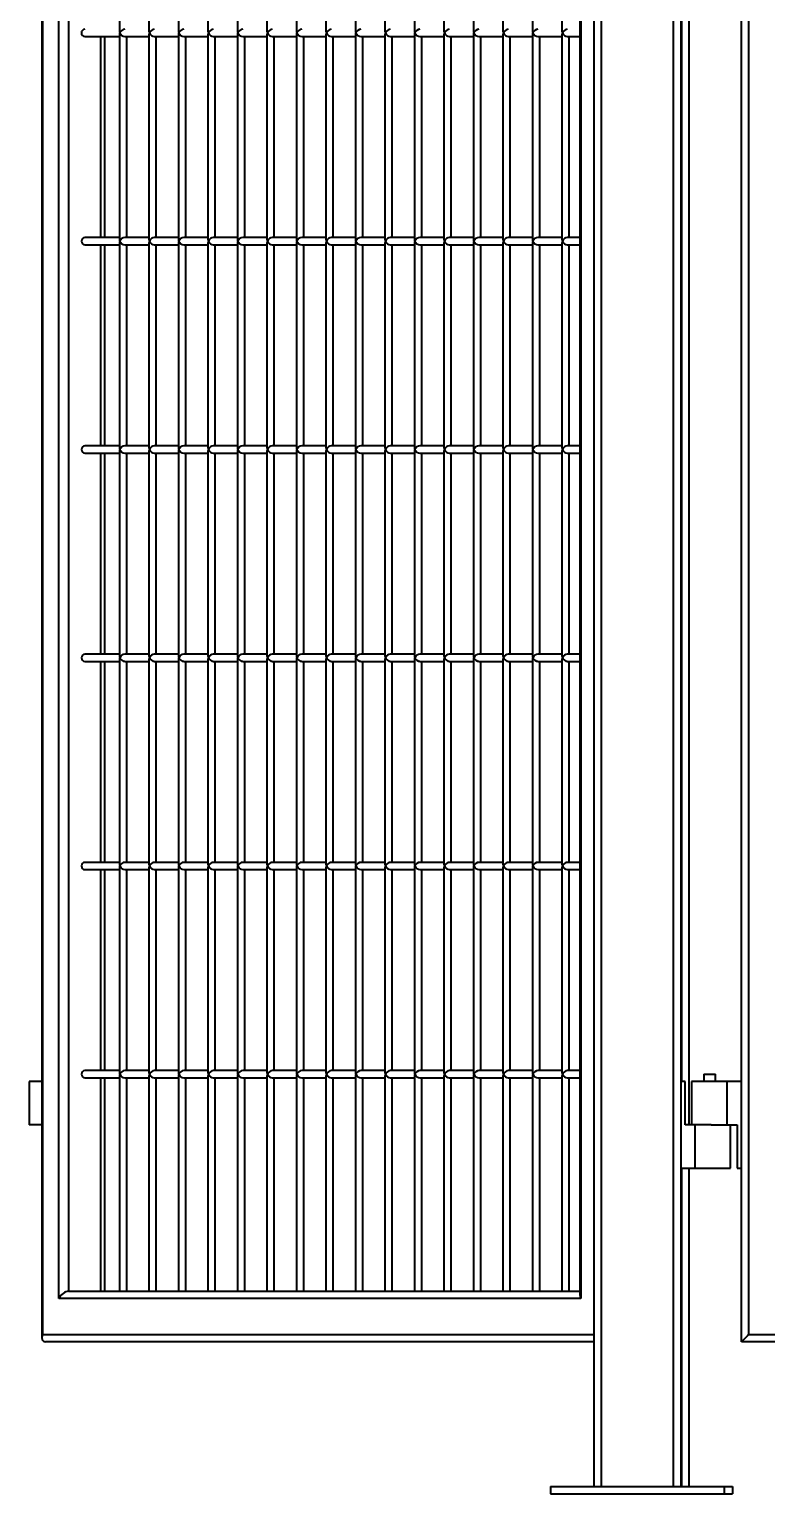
# Model space of a CAD drawing. Header units: millimetres. Extents: x 0 to 297, y 0 to 210.
# Drawn here: x 192.8 to 197.9, y 155.71 to 165.84 of the extents above; entities that cross this region are included whole.
import ezdxf

# ---------------------------------------------------------------- set-up
doc = ezdxf.new("R2010")
doc.units = ezdxf.units.MM
doc.layers.add('轮廓实线层', color=7, linetype='Continuous', lineweight=40)

msp = doc.modelspace()

# ---------------------------------------------------------------- linework, layer by layer
at = {"layer": '轮廓实线层', "color": 7, "linetype": 'Continuous', "lineweight": 40}
for p, q in [((196.7048, 155.7603), (196.7048, 175.7603)), ((196.7548, 175.7603), (196.7548, 155.7603)), ((197.2548, 155.7603), (197.2548, 175.7603)), ((197.3048, 175.7603), (197.3048, 155.7603)), ((197.7248, 156.7603), (197.7248, 174.7603)), ((192.8836, 174.7329), (192.8836, 156.7876)), ((192.8891, 174.7103), (192.8891, 156.8103)), ((197.7748, 174.7103), (197.7748, 156.8103)), ((193.0025, 157.0603), (193.0025, 174.4603)), ((196.613, 174.4603), (196.613, 157.0603)), ((193.0697, 174.4103), (193.0697, 157.1103)), ((196.6076, 174.4376), (196.6076, 157.0829)), ((197.3613, 172.9603), (197.3613, 158.2603)), ((193.4215, 167.2389), (193.4215, 165.8216)), ((193.6256, 167.2389), (193.6256, 165.8216)), ((193.8297, 167.2389), (193.8297, 165.8216)), ((194.0338, 167.2389), (194.0338, 165.8216)), ((194.2379, 167.2389), (194.2379, 165.8216)), ((194.442, 167.2389), (194.442, 165.8216)), ((194.6461, 167.2389), (194.6461, 165.8216)), ((194.8502, 167.2389), (194.8502, 165.8216)), ((195.0544, 167.2389), (195.0544, 165.8216)), ((195.2585, 167.2389), (195.2585, 165.8216)), ((195.4626, 167.2389), (195.4626, 165.8216)), ((195.6667, 167.2389), (195.6667, 165.8216)), ((195.8708, 167.2389), (195.8708, 165.8216)), ((196.0749, 167.2389), (196.0749, 165.8216)), ((196.279, 167.2389), (196.279, 165.8216)), ((196.4831, 167.2389), (196.4831, 165.8216)), ((193.1811, 165.7853), (193.4215, 165.7853)), ((193.3198, 164.3953), (193.3198, 165.7853)), ((193.4215, 165.7989), (193.4215, 164.3816)), ((193.4578, 165.7853), (193.6256, 165.7853)), ((193.4715, 164.3953), (193.4715, 165.7853)), ((193.6256, 165.7989), (193.6256, 164.3816)), ((193.6619, 165.7853), (193.8297, 165.7853)), ((193.6756, 164.3953), (193.6756, 165.7853)), ((193.8297, 165.7989), (193.8297, 164.3816)), ((193.866, 165.7853), (194.0338, 165.7853)), ((193.8797, 164.3953), (193.8797, 165.7853)), ((194.0338, 165.7989), (194.0338, 164.3816)), ((194.0701, 165.7853), (194.2379, 165.7853)), ((194.0838, 164.3953), (194.0838, 165.7853)), ((194.2379, 165.7989), (194.2379, 164.3816)), ((194.2742, 165.7853), (194.442, 165.7853)), ((194.2879, 164.3953), (194.2879, 165.7853)), ((194.442, 165.7989), (194.442, 164.3816)), ((194.4784, 165.7853), (194.6461, 165.7853)), ((194.492, 164.3953), (194.492, 165.7853)), ((194.6461, 165.7989), (194.6461, 164.3816)), ((194.6825, 165.7853), (194.8502, 165.7853)), ((194.6961, 164.3953), (194.6961, 165.7853)), ((194.8502, 165.7989), (194.8502, 164.3816)), ((194.8866, 165.7853), (195.0544, 165.7853)), ((194.9002, 164.3953), (194.9002, 165.7853)), ((195.0544, 165.7989), (195.0544, 164.3816)), ((195.0907, 165.7853), (195.2585, 165.7853)), ((195.1044, 164.3953), (195.1044, 165.7853)), ((195.2585, 165.7989), (195.2585, 164.3816)), ((195.2948, 165.7853), (195.4626, 165.7853)), ((195.3085, 164.3953), (195.3085, 165.7853)), ((195.4626, 165.7989), (195.4626, 164.3816)), ((195.4989, 165.7853), (195.6667, 165.7853)), ((195.5126, 164.3953), (195.5126, 165.7853)), ((195.6667, 165.7989), (195.6667, 164.3816)), ((195.703, 165.7853), (195.8708, 165.7853)), ((195.7167, 164.3953), (195.7167, 165.7853)), ((195.8708, 165.7989), (195.8708, 164.3816)), ((195.9071, 165.7853), (196.0749, 165.7853)), ((195.9208, 164.3953), (195.9208, 165.7853)), ((196.0749, 165.7989), (196.0749, 164.3816)), ((196.1113, 165.7853), (196.279, 165.7853)), ((196.1249, 164.3953), (196.1249, 165.7853)), ((196.279, 165.7989), (196.279, 164.3816)), ((196.3154, 165.7853), (196.4831, 165.7853)), ((196.329, 164.3953), (196.329, 165.7853)), ((196.4831, 165.7989), (196.4831, 164.3816)), ((196.5195, 165.7853), (196.6076, 165.7853)), ((196.5331, 164.3953), (196.5331, 165.7853)), ((193.4215, 164.3953), (193.1811, 164.3953)), ((193.1811, 164.3453), (193.4215, 164.3453)), ((193.3198, 162.9553), (193.3198, 164.3453)), ((193.4215, 164.3589), (193.4215, 162.9416)), ((193.6256, 164.3953), (193.4578, 164.3953)), ((193.4578, 164.3453), (193.6256, 164.3453)), ((193.4715, 162.9553), (193.4715, 164.3453)), ((193.6256, 164.3589), (193.6256, 162.9416)), ((193.8297, 164.3953), (193.6619, 164.3953)), ((193.6619, 164.3453), (193.8297, 164.3453)), ((193.6756, 162.9553), (193.6756, 164.3453)), ((193.8297, 164.3589), (193.8297, 162.9416)), ((194.0338, 164.3953), (193.866, 164.3953)), ((193.866, 164.3453), (194.0338, 164.3453)), ((193.8797, 162.9553), (193.8797, 164.3453)), ((194.0338, 164.3589), (194.0338, 162.9416)), ((194.2379, 164.3953), (194.0701, 164.3953)), ((194.0701, 164.3453), (194.2379, 164.3453)), ((194.0838, 162.9553), (194.0838, 164.3453)), ((194.2379, 164.3589), (194.2379, 162.9416)), ((194.442, 164.3953), (194.2742, 164.3953)), ((194.2742, 164.3453), (194.442, 164.3453)), ((194.2879, 162.9553), (194.2879, 164.3453)), ((194.442, 164.3589), (194.442, 162.9416)), ((194.6461, 164.3953), (194.4784, 164.3953)), ((194.4784, 164.3453), (194.6461, 164.3453)), ((194.492, 162.9553), (194.492, 164.3453)), ((194.6461, 164.3589), (194.6461, 162.9416)), ((194.8502, 164.3953), (194.6825, 164.3953)), ((194.6825, 164.3453), (194.8502, 164.3453)), ((194.6961, 162.9553), (194.6961, 164.3453)), ((194.8502, 164.3589), (194.8502, 162.9416)), ((195.0544, 164.3953), (194.8866, 164.3953)), ((194.8866, 164.3453), (195.0544, 164.3453)), ((194.9002, 162.9553), (194.9002, 164.3453)), ((195.0544, 164.3589), (195.0544, 162.9416)), ((195.2585, 164.3953), (195.0907, 164.3953)), ((195.0907, 164.3453), (195.2585, 164.3453)), ((195.1044, 162.9553), (195.1044, 164.3453)), ((195.2585, 164.3589), (195.2585, 162.9416)), ((195.4626, 164.3953), (195.2948, 164.3953)), ((195.2948, 164.3453), (195.4626, 164.3453)), ((195.3085, 162.9553), (195.3085, 164.3453)), ((195.4626, 164.3589), (195.4626, 162.9416)), ((195.6667, 164.3953), (195.4989, 164.3953)), ((195.4989, 164.3453), (195.6667, 164.3453)), ((195.5126, 162.9553), (195.5126, 164.3453)), ((195.6667, 164.3589), (195.6667, 162.9416)), ((195.8708, 164.3953), (195.703, 164.3953)), ((195.703, 164.3453), (195.8708, 164.3453)), ((195.7167, 162.9553), (195.7167, 164.3453)), ((195.8708, 164.3589), (195.8708, 162.9416)), ((196.0749, 164.3953), (195.9071, 164.3953)), ((195.9071, 164.3453), (196.0749, 164.3453)), ((195.9208, 162.9553), (195.9208, 164.3453)), ((196.0749, 164.3589), (196.0749, 162.9416)), ((196.279, 164.3953), (196.1113, 164.3953)), ((196.1113, 164.3453), (196.279, 164.3453)), ((196.1249, 162.9553), (196.1249, 164.3453)), ((196.279, 164.3589), (196.279, 162.9416)), ((196.4831, 164.3953), (196.3154, 164.3953)), ((196.3154, 164.3453), (196.4831, 164.3453)), ((196.329, 162.9553), (196.329, 164.3453)), ((196.4831, 164.3589), (196.4831, 162.9416)), ((196.6076, 164.3953), (196.5195, 164.3953)), ((196.5195, 164.3453), (196.6076, 164.3453)), ((196.5331, 162.9553), (196.5331, 164.3453)), ((193.4215, 162.9553), (193.1811, 162.9553)), ((193.4215, 162.9189), (193.4215, 161.5016)), ((193.6256, 162.9553), (193.4578, 162.9553)), ((193.6256, 162.9189), (193.6256, 161.5016)), ((193.8297, 162.9553), (193.6619, 162.9553)), ((193.8297, 162.9189), (193.8297, 161.5016)), ((194.0338, 162.9553), (193.866, 162.9553)), ((194.0338, 162.9189), (194.0338, 161.5016)), ((194.2379, 162.9553), (194.0701, 162.9553)), ((194.2379, 162.9189), (194.2379, 161.5016)), ((194.442, 162.9553), (194.2742, 162.9553)), ((194.442, 162.9189), (194.442, 161.5016)), ((194.6461, 162.9553), (194.4784, 162.9553)), ((194.6461, 162.9189), (194.6461, 161.5016)), ((194.8502, 162.9553), (194.6825, 162.9553)), ((194.8502, 162.9189), (194.8502, 161.5016)), ((195.0544, 162.9553), (194.8866, 162.9553)), ((195.0544, 162.9189), (195.0544, 161.5016)), ((195.2585, 162.9553), (195.0907, 162.9553)), ((195.2585, 162.9189), (195.2585, 161.5016)), ((195.4626, 162.9553), (195.2948, 162.9553)), ((195.4626, 162.9189), (195.4626, 161.5016)), ((195.6667, 162.9553), (195.4989, 162.9553)), ((195.6667, 162.9189), (195.6667, 161.5016)), ((195.8708, 162.9553), (195.703, 162.9553)), ((195.8708, 162.9189), (195.8708, 161.5016)), ((196.0749, 162.9553), (195.9071, 162.9553)), ((196.0749, 162.9189), (196.0749, 161.5016)), ((196.279, 162.9553), (196.1113, 162.9553)), ((196.279, 162.9189), (196.279, 161.5016)), ((196.4831, 162.9553), (196.3154, 162.9553)), ((196.4831, 162.9189), (196.4831, 161.5016)), ((196.6076, 162.9553), (196.5195, 162.9553)), ((193.1811, 162.9053), (193.4215, 162.9053)), ((193.3198, 161.5153), (193.3198, 162.9053)), ((193.4578, 162.9053), (193.6256, 162.9053)), ((193.4715, 161.5153), (193.4715, 162.9053)), ((193.6619, 162.9053), (193.8297, 162.9053)), ((193.6756, 161.5153), (193.6756, 162.9053)), ((193.866, 162.9053), (194.0338, 162.9053)), ((193.8797, 161.5153), (193.8797, 162.9053)), ((194.0701, 162.9053), (194.2379, 162.9053)), ((194.0838, 161.5153), (194.0838, 162.9053)), ((194.2742, 162.9053), (194.442, 162.9053)), ((194.2879, 161.5153), (194.2879, 162.9053)), ((194.4784, 162.9053), (194.6461, 162.9053)), ((194.492, 161.5153), (194.492, 162.9053)), ((194.6825, 162.9053), (194.8502, 162.9053)), ((194.6961, 161.5153), (194.6961, 162.9053)), ((194.8866, 162.9053), (195.0544, 162.9053)), ((194.9002, 161.5153), (194.9002, 162.9053)), ((195.0907, 162.9053), (195.2585, 162.9053)), ((195.1044, 161.5153), (195.1044, 162.9053)), ((195.2948, 162.9053), (195.4626, 162.9053)), ((195.3085, 161.5153), (195.3085, 162.9053)), ((195.4989, 162.9053), (195.6667, 162.9053)), ((195.5126, 161.5153), (195.5126, 162.9053)), ((195.703, 162.9053), (195.8708, 162.9053)), ((195.7167, 161.5153), (195.7167, 162.9053)), ((195.9071, 162.9053), (196.0749, 162.9053)), ((195.9208, 161.5153), (195.9208, 162.9053)), ((196.1113, 162.9053), (196.279, 162.9053)), ((196.1249, 161.5153), (196.1249, 162.9053)), ((196.3154, 162.9053), (196.4831, 162.9053)), ((196.329, 161.5153), (196.329, 162.9053)), ((196.5195, 162.9053), (196.6076, 162.9053)), ((196.5331, 161.5153), (196.5331, 162.9053)), ((193.4215, 161.5153), (193.1811, 161.5153)), ((193.6256, 161.5153), (193.4578, 161.5153)), ((193.8297, 161.5153), (193.6619, 161.5153)), ((194.0338, 161.5153), (193.866, 161.5153)), ((194.2379, 161.5153), (194.0701, 161.5153)), ((194.442, 161.5153), (194.2742, 161.5153)), ((194.6461, 161.5153), (194.4784, 161.5153)), ((194.8502, 161.5153), (194.6825, 161.5153)), ((195.0544, 161.5153), (194.8866, 161.5153)), ((195.2585, 161.5153), (195.0907, 161.5153)), ((195.4626, 161.5153), (195.2948, 161.5153)), ((195.6667, 161.5153), (195.4989, 161.5153)), ((195.8708, 161.5153), (195.703, 161.5153)), ((196.0749, 161.5153), (195.9071, 161.5153)), ((196.279, 161.5153), (196.1113, 161.5153)), ((196.4831, 161.5153), (196.3154, 161.5153)), ((196.6076, 161.5153), (196.5195, 161.5153)), ((193.1811, 161.4653), (193.4215, 161.4653)), ((193.3198, 160.0753), (193.3198, 161.4653)), ((193.4215, 161.4789), (193.4215, 160.0616)), ((193.4578, 161.4653), (193.6256, 161.4653)), ((193.4715, 160.0753), (193.4715, 161.4653)), ((193.6256, 161.4789), (193.6256, 160.0616)), ((193.6619, 161.4653), (193.8297, 161.4653)), ((193.6756, 160.0753), (193.6756, 161.4653)), ((193.8297, 161.4789), (193.8297, 160.0616)), ((193.866, 161.4653), (194.0338, 161.4653)), ((193.8797, 160.0753), (193.8797, 161.4653)), ((194.0338, 161.4789), (194.0338, 160.0616)), ((194.0701, 161.4653), (194.2379, 161.4653)), ((194.0838, 160.0753), (194.0838, 161.4653)), ((194.2379, 161.4789), (194.2379, 160.0616)), ((194.2742, 161.4653), (194.442, 161.4653)), ((194.2879, 160.0753), (194.2879, 161.4653)), ((194.442, 161.4789), (194.442, 160.0616)), ((194.4784, 161.4653), (194.6461, 161.4653)), ((194.492, 160.0753), (194.492, 161.4653)), ((194.6461, 161.4789), (194.6461, 160.0616)), ((194.6825, 161.4653), (194.8502, 161.4653)), ((194.6961, 160.0753), (194.6961, 161.4653)), ((194.8502, 161.4789), (194.8502, 160.0616)), ((194.8866, 161.4653), (195.0544, 161.4653)), ((194.9002, 160.0753), (194.9002, 161.4653)), ((195.0544, 161.4789), (195.0544, 160.0616)), ((195.0907, 161.4653), (195.2585, 161.4653)), ((195.1044, 160.0753), (195.1044, 161.4653)), ((195.2585, 161.4789), (195.2585, 160.0616)), ((195.2948, 161.4653), (195.4626, 161.4653)), ((195.3085, 160.0753), (195.3085, 161.4653)), ((195.4626, 161.4789), (195.4626, 160.0616)), ((195.4989, 161.4653), (195.6667, 161.4653)), ((195.5126, 160.0753), (195.5126, 161.4653)), ((195.6667, 161.4789), (195.6667, 160.0616)), ((195.703, 161.4653), (195.8708, 161.4653)), ((195.7167, 160.0753), (195.7167, 161.4653)), ((195.8708, 161.4789), (195.8708, 160.0616)), ((195.9071, 161.4653), (196.0749, 161.4653)), ((195.9208, 160.0753), (195.9208, 161.4653)), ((196.0749, 161.4789), (196.0749, 160.0616)), ((196.1113, 161.4653), (196.279, 161.4653)), ((196.1249, 160.0753), (196.1249, 161.4653)), ((196.279, 161.4789), (196.279, 160.0616)), ((196.3154, 161.4653), (196.4831, 161.4653)), ((196.329, 160.0753), (196.329, 161.4653)), ((196.4831, 161.4789), (196.4831, 160.0616)), ((196.5195, 161.4653), (196.6076, 161.4653)), ((196.5331, 160.0753), (196.5331, 161.4653)), ((193.4215, 160.0753), (193.1811, 160.0753)), ((193.1811, 160.0253), (193.4215, 160.0253)), ((193.3198, 158.6353), (193.3198, 160.0253)), ((193.4215, 160.0389), (193.4215, 158.6216)), ((193.6256, 160.0753), (193.4578, 160.0753)), ((193.4578, 160.0253), (193.6256, 160.0253)), ((193.4715, 158.6353), (193.4715, 160.0253)), ((193.6256, 160.0389), (193.6256, 158.6216)), ((193.8297, 160.0753), (193.6619, 160.0753)), ((193.6619, 160.0253), (193.8297, 160.0253)), ((193.6756, 158.6353), (193.6756, 160.0253)), ((193.8297, 160.0389), (193.8297, 158.6216)), ((194.0338, 160.0753), (193.866, 160.0753)), ((193.866, 160.0253), (194.0338, 160.0253)), ((193.8797, 158.6353), (193.8797, 160.0253)), ((194.0338, 160.0389), (194.0338, 158.6216)), ((194.2379, 160.0753), (194.0701, 160.0753)), ((194.0701, 160.0253), (194.2379, 160.0253)), ((194.0838, 158.6353), (194.0838, 160.0253)), ((194.2379, 160.0389), (194.2379, 158.6216)), ((194.442, 160.0753), (194.2742, 160.0753)), ((194.2742, 160.0253), (194.442, 160.0253)), ((194.2879, 158.6353), (194.2879, 160.0253)), ((194.442, 160.0389), (194.442, 158.6216)), ((194.6461, 160.0753), (194.4784, 160.0753)), ((194.4784, 160.0253), (194.6461, 160.0253)), ((194.492, 158.6353), (194.492, 160.0253)), ((194.6461, 160.0389), (194.6461, 158.6216)), ((194.8502, 160.0753), (194.6825, 160.0753)), ((194.6825, 160.0253), (194.8502, 160.0253)), ((194.6961, 158.6353), (194.6961, 160.0253)), ((194.8502, 160.0389), (194.8502, 158.6216)), ((195.0544, 160.0753), (194.8866, 160.0753)), ((194.8866, 160.0253), (195.0544, 160.0253)), ((194.9002, 158.6353), (194.9002, 160.0253)), ((195.0544, 160.0389), (195.0544, 158.6216)), ((195.2585, 160.0753), (195.0907, 160.0753)), ((195.0907, 160.0253), (195.2585, 160.0253)), ((195.1044, 158.6353), (195.1044, 160.0253)), ((195.2585, 160.0389), (195.2585, 158.6216)), ((195.4626, 160.0753), (195.2948, 160.0753)), ((195.2948, 160.0253), (195.4626, 160.0253)), ((195.3085, 158.6353), (195.3085, 160.0253)), ((195.4626, 160.0389), (195.4626, 158.6216)), ((195.6667, 160.0753), (195.4989, 160.0753)), ((195.4989, 160.0253), (195.6667, 160.0253)), ((195.5126, 158.6353), (195.5126, 160.0253)), ((195.6667, 160.0389), (195.6667, 158.6216)), ((195.8708, 160.0753), (195.703, 160.0753)), ((195.703, 160.0253), (195.8708, 160.0253)), ((195.7167, 158.6353), (195.7167, 160.0253)), ((195.8708, 160.0389), (195.8708, 158.6216)), ((196.0749, 160.0753), (195.9071, 160.0753)), ((195.9071, 160.0253), (196.0749, 160.0253)), ((195.9208, 158.6353), (195.9208, 160.0253)), ((196.0749, 160.0389), (196.0749, 158.6216)), ((196.279, 160.0753), (196.1113, 160.0753)), ((196.1113, 160.0253), (196.279, 160.0253)), ((196.1249, 158.6353), (196.1249, 160.0253)), ((196.279, 160.0389), (196.279, 158.6216)), ((196.4831, 160.0753), (196.3154, 160.0753)), ((196.3154, 160.0253), (196.4831, 160.0253)), ((196.329, 158.6353), (196.329, 160.0253)), ((196.4831, 160.0389), (196.4831, 158.6216)), ((196.6076, 160.0753), (196.5195, 160.0753)), ((196.5195, 160.0253), (196.6076, 160.0253)), ((196.5331, 158.6353), (196.5331, 160.0253)), ((192.7976, 158.5603), (192.7976, 158.2603)), ((192.8836, 158.5603), (192.7976, 158.5603)), ((193.4215, 158.6353), (193.1811, 158.6353)), ((193.1811, 158.5853), (193.4215, 158.5853)), ((193.3198, 157.1103), (193.3198, 158.5853)), ((193.4215, 158.5989), (193.4215, 157.1103)), ((193.6256, 158.6353), (193.4578, 158.6353)), ((193.4578, 158.5853), (193.6256, 158.5853)), ((193.4715, 157.1103), (193.4715, 158.5853)), ((193.6256, 158.5989), (193.6256, 157.1103)), ((193.8297, 158.6353), (193.6619, 158.6353)), ((193.6619, 158.5853), (193.8297, 158.5853)), ((193.6756, 157.1103), (193.6756, 158.5853)), ((193.8297, 158.5989), (193.8297, 157.1103)), ((194.0338, 158.6353), (193.866, 158.6353)), ((193.866, 158.5853), (194.0338, 158.5853)), ((193.8797, 157.1103), (193.8797, 158.5853)), ((194.0338, 158.5989), (194.0338, 157.1103)), ((194.2379, 158.6353), (194.0701, 158.6353)), ((194.0701, 158.5853), (194.2379, 158.5853)), ((194.0838, 157.1103), (194.0838, 158.5853)), ((194.2379, 158.5989), (194.2379, 157.1103)), ((194.442, 158.6353), (194.2742, 158.6353)), ((194.2742, 158.5853), (194.442, 158.5853)), ((194.2879, 157.1103), (194.2879, 158.5853)), ((194.442, 158.5989), (194.442, 157.1103)), ((194.6461, 158.6353), (194.4784, 158.6353)), ((194.4784, 158.5853), (194.6461, 158.5853)), ((194.492, 157.1103), (194.492, 158.5853)), ((194.6461, 158.5989), (194.6461, 157.1103)), ((194.8502, 158.6353), (194.6825, 158.6353)), ((194.6825, 158.5853), (194.8502, 158.5853)), ((194.6961, 157.1103), (194.6961, 158.5853)), ((194.8502, 158.5989), (194.8502, 157.1103)), ((195.0544, 158.6353), (194.8866, 158.6353)), ((194.8866, 158.5853), (195.0544, 158.5853)), ((194.9002, 157.1103), (194.9002, 158.5853)), ((195.0544, 158.5989), (195.0544, 157.1103)), ((195.2585, 158.6353), (195.0907, 158.6353)), ((195.0907, 158.5853), (195.2585, 158.5853)), ((195.1044, 157.1103), (195.1044, 158.5853)), ((195.2585, 158.5989), (195.2585, 157.1103)), ((195.4626, 158.6353), (195.2948, 158.6353)), ((195.2948, 158.5853), (195.4626, 158.5853)), ((195.3085, 157.1103), (195.3085, 158.5853)), ((195.4626, 158.5989), (195.4626, 157.1103)), ((195.6667, 158.6353), (195.4989, 158.6353)), ((195.4989, 158.5853), (195.6667, 158.5853)), ((195.5126, 157.1103), (195.5126, 158.5853)), ((195.6667, 158.5989), (195.6667, 157.1103)), ((195.8708, 158.6353), (195.703, 158.6353)), ((195.703, 158.5853), (195.8708, 158.5853)), ((195.7167, 157.1103), (195.7167, 158.5853)), ((195.8708, 158.5989), (195.8708, 157.1103)), ((196.0749, 158.6353), (195.9071, 158.6353)), ((195.9071, 158.5853), (196.0749, 158.5853)), ((195.9208, 157.1103), (195.9208, 158.5853)), ((196.0749, 158.5989), (196.0749, 157.1103)), ((196.279, 158.6353), (196.1113, 158.6353)), ((196.1113, 158.5853), (196.279, 158.5853)), ((196.1249, 157.1103), (196.1249, 158.5853)), ((196.279, 158.5989), (196.279, 157.1103)), ((196.4831, 158.6353), (196.3154, 158.6353)), ((196.3154, 158.5853), (196.4831, 158.5853)), ((196.329, 157.1103), (196.329, 158.5853)), ((196.4831, 158.5989), (196.4831, 157.1103)), ((196.6076, 158.6353), (196.5195, 158.6353)), ((196.5195, 158.5853), (196.6076, 158.5853)), ((196.5331, 157.1103), (196.5331, 158.5853)), ((197.3348, 158.5603), (197.3048, 158.5603)), ((197.3348, 158.2603), (197.3348, 158.5603)), ((197.3798, 158.5603), (197.3798, 158.2603)), ((197.6248, 158.5603), (197.3798, 158.5603)), ((197.4648, 158.6103), (197.4648, 158.5603)), ((197.4648, 158.6103), (197.5448, 158.6103)), ((197.5448, 158.5603), (197.5448, 158.6103)), ((197.6248, 158.5603), (197.6248, 158.2603)), ((197.7248, 158.5603), (197.6248, 158.5603)), ((192.8836, 158.2603), (192.7976, 158.2603)), ((197.4048, 158.2603), (197.3348, 158.2603)), ((197.4048, 157.9603), (197.4048, 158.2603)), ((197.5148, 158.2603), (197.4048, 158.2603)), ((197.5148, 158.2603), (197.6248, 158.2603)), ((197.6248, 158.2603), (197.6948, 158.2603)), ((197.6498, 157.9603), (197.6498, 158.2603)), ((197.6948, 158.2603), (197.6948, 157.9603)), ((197.3048, 157.9603), (197.4048, 157.9603)), ((197.3613, 157.9603), (197.3613, 155.7603)), ((197.4048, 157.9603), (197.6498, 157.9603)), ((197.6948, 157.9603), (197.7248, 157.9603)), ((196.613, 157.0603), (193.0025, 157.0603)), ((193.0697, 157.1103), (196.6076, 157.1103)), ((196.7048, 156.7603), (192.9109, 156.7603)), ((206.2848, 156.7603), (197.7248, 156.7603)), ((197.7748, 156.8103), (206.2348, 156.8103)), ((196.4048, 155.7603), (196.4048, 155.7103)), ((196.4048, 155.7603), (197.6048, 155.7603)), ((197.6048, 155.7603), (197.6633, 155.7603)), ((197.6048, 155.7603), (197.6048, 155.7103)), ((197.6633, 155.7603), (197.6633, 155.7103)), ((196.4048, 155.7103), (197.6048, 155.7103)), ((197.6048, 155.7103), (197.6633, 155.7103))]:
    msp.add_line(p, q, dxfattribs=at)
at = {"layer": '轮廓实线层', "color": 8, "linetype": 'Continuous', "lineweight": 40}
for p, q in [((197.3116, 158.5603), (197.3116, 172.9603)), ((193.2925, 164.3953), (193.2925, 165.7853)), ((193.2925, 162.9553), (193.2925, 164.3453)), ((193.2925, 161.5153), (193.2925, 162.9053)), ((193.2925, 160.0753), (193.2925, 161.4653)), ((193.2925, 158.6353), (193.2925, 160.0253)), ((193.2925, 157.1103), (193.2925, 158.5853)), ((197.3116, 155.7603), (197.3116, 157.9603)), ((192.8891, 156.8103), (196.7048, 156.8103))]:
    msp.add_line(p, q, dxfattribs=at)
at = {"layer": '轮廓实线层', "color": 7, "linetype": 'Continuous', "lineweight": 40, "flags": 128}
for points in [[(193.1811, 164.3953), (193.1726, 164.3934), (193.1653, 164.3879), (193.1605, 164.3798), (193.1588, 164.3703), (193.1605, 164.3607), (193.1653, 164.3526), (193.1726, 164.3472), (193.1811, 164.3453), (193.1811, 164.3453)], [(193.1811, 162.9553), (193.1726, 162.9534), (193.1653, 162.9479), (193.1605, 162.9398), (193.1588, 162.9303), (193.1605, 162.9207), (193.1653, 162.9126), (193.1726, 162.9072), (193.1811, 162.9053), (193.1811, 162.9053)], [(193.1811, 161.5153), (193.1726, 161.5134), (193.1653, 161.5079), (193.1605, 161.4998), (193.1588, 161.4903), (193.1605, 161.4807), (193.1653, 161.4726), (193.1726, 161.4672), (193.1811, 161.4653), (193.1811, 161.4653)], [(193.1811, 160.0753), (193.1726, 160.0734), (193.1653, 160.0679), (193.1605, 160.0598), (193.1588, 160.0503), (193.1605, 160.0407), (193.1653, 160.0326), (193.1726, 160.0272), (193.1811, 160.0253), (193.1811, 160.0253)], [(193.1811, 158.6353), (193.1726, 158.6334), (193.1653, 158.6279), (193.1605, 158.6198), (193.1588, 158.6103), (193.1605, 158.6007), (193.1653, 158.5926), (193.1726, 158.5872), (193.1811, 158.5853), (193.1811, 158.5853)], [(197.7748, 156.8103), (197.7661, 156.8016), (197.7577, 156.7932), (197.7498, 156.7853), (197.7427, 156.7781), (197.7365, 156.772), (197.7315, 156.767), (197.7278, 156.7633), (197.7256, 156.761), (197.7248, 156.7603)]]:
    msp.add_lwpolyline(points, dxfattribs=at)
at = {"layer": '轮廓实线层', "color": 7, "linetype": 'Continuous', "lineweight": 40}
msp.add_arc((193.1834, 165.8103), 0.0251, 95.30739, 264.69261, dxfattribs=at)
for centre, major_axis, start_param, end_param in [((193.4465, 165.8103), (0.0213, -0.0213), 3.6915991, 4.1623825), ((193.4465, 165.8103), (0.0213, 0.0213), 2.1208028, 2.5915862), ((193.4465, 165.8103), (0.0213, 0.0213), 0.5500065, 2.1208028), ((193.4465, 165.8103), (0.0213, -0.0213), 4.1623825, 5.7331788), ((193.6506, 165.8103), (0.0213, -0.0213), 3.6915991, 4.1623825), ((193.6506, 165.8103), (0.0213, 0.0213), 2.1208028, 2.5915862), ((193.6506, 165.8103), (0.0213, 0.0213), 0.5500065, 2.1208028), ((193.6506, 165.8103), (0.0213, -0.0213), 4.1623825, 5.7331788), ((193.8547, 165.8103), (0.0213, -0.0213), 3.6915991, 4.1623825), ((193.8547, 165.8103), (0.0213, 0.0213), 2.1208028, 2.5915862), ((193.8547, 165.8103), (0.0213, 0.0213), 0.5500065, 2.1208028), ((193.8547, 165.8103), (0.0213, -0.0213), 4.1623825, 5.7331788), ((194.0588, 165.8103), (0.0213, -0.0213), 3.6915991, 4.1623825), ((194.0588, 165.8103), (0.0213, 0.0213), 2.1208028, 2.5915862), ((194.0588, 165.8103), (0.0213, 0.0213), 0.5500065, 2.1208028), ((194.0588, 165.8103), (0.0213, -0.0213), 4.1623825, 5.7331788), ((194.2629, 165.8103), (0.0213, -0.0213), 3.6915991, 4.1623825), ((194.2629, 165.8103), (0.0213, 0.0213), 2.1208028, 2.5915862), ((194.2629, 165.8103), (0.0213, 0.0213), 0.5500065, 2.1208028), ((194.2629, 165.8103), (0.0213, -0.0213), 4.1623825, 5.7331788), ((194.467, 165.8103), (0.0213, -0.0213), 3.6915991, 4.1623825), ((194.467, 165.8103), (0.0213, 0.0213), 2.1208028, 2.5915862), ((194.467, 165.8103), (0.0213, 0.0213), 0.5500065, 2.1208028), ((194.467, 165.8103), (0.0213, -0.0213), 4.1623825, 5.7331788), ((194.6711, 165.8103), (0.0213, -0.0213), 3.6915991, 4.1623825), ((194.6711, 165.8103), (0.0213, 0.0213), 2.1208028, 2.5915862), ((194.6711, 165.8103), (0.0213, 0.0213), 0.5500065, 2.1208028), ((194.6711, 165.8103), (0.0213, -0.0213), 4.1623825, 5.7331788), ((194.8752, 165.8103), (0.0213, -0.0213), 3.6915991, 4.1623825), ((194.8752, 165.8103), (0.0213, 0.0213), 2.1208028, 2.5915862), ((194.8752, 165.8103), (0.0213, 0.0213), 0.5500065, 2.1208028), ((194.8752, 165.8103), (0.0213, -0.0213), 4.1623825, 5.7331788), ((195.0794, 165.8103), (0.0213, -0.0213), 3.6915991, 4.1623825), ((195.0794, 165.8103), (0.0213, 0.0213), 2.1208028, 2.5915862), ((195.0794, 165.8103), (0.0213, 0.0213), 0.5500065, 2.1208028), ((195.0794, 165.8103), (0.0213, -0.0213), 4.1623825, 5.7331788), ((195.2835, 165.8103), (0.0213, -0.0213), 3.6915991, 4.1623825), ((195.2835, 165.8103), (0.0213, 0.0213), 2.1208028, 2.5915862), ((195.2835, 165.8103), (0.0213, 0.0213), 0.5500065, 2.1208028), ((195.2835, 165.8103), (0.0213, -0.0213), 4.1623825, 5.7331788), ((195.4876, 165.8103), (0.0213, -0.0213), 3.6915991, 4.1623825), ((195.4876, 165.8103), (0.0213, 0.0213), 2.1208028, 2.5915862), ((195.4876, 165.8103), (0.0213, 0.0213), 0.5500065, 2.1208028), ((195.4876, 165.8103), (0.0213, -0.0213), 4.1623825, 5.7331788), ((195.6917, 165.8103), (0.0213, -0.0213), 3.6915991, 4.1623825), ((195.6917, 165.8103), (0.0213, 0.0213), 2.1208028, 2.5915862), ((195.6917, 165.8103), (0.0213, 0.0213), 0.5500065, 2.1208028), ((195.6917, 165.8103), (0.0213, -0.0213), 4.1623825, 5.7331788), ((195.8958, 165.8103), (0.0213, -0.0213), 3.6915991, 4.1623825), ((195.8958, 165.8103), (0.0213, 0.0213), 2.1208028, 2.5915862), ((195.8958, 165.8103), (0.0213, 0.0213), 0.5500065, 2.1208028), ((195.8958, 165.8103), (0.0213, -0.0213), 4.1623825, 5.7331788), ((196.0999, 165.8103), (0.0213, -0.0213), 3.6915991, 4.1623825), ((196.0999, 165.8103), (0.0213, 0.0213), 2.1208028, 2.5915862), ((196.0999, 165.8103), (0.0213, 0.0213), 0.5500065, 2.1208028), ((196.0999, 165.8103), (0.0213, -0.0213), 4.1623825, 5.7331788), ((196.304, 165.8103), (0.0213, -0.0213), 3.6915991, 4.1623825), ((196.304, 165.8103), (0.0213, 0.0213), 2.1208028, 2.5915862), ((196.304, 165.8103), (0.0213, 0.0213), 0.5500065, 2.1208028), ((196.304, 165.8103), (0.0213, -0.0213), 4.1623825, 5.7331788), ((196.5081, 165.8103), (0.0213, -0.0213), 3.6915991, 4.1623825), ((196.5081, 165.8103), (0.0213, 0.0213), 2.1208028, 2.5915862), ((196.5081, 165.8103), (0.0213, 0.0213), 0.5500065, 2.1208028), ((196.5081, 165.8103), (0.0213, -0.0213), 4.1623825, 5.7331788), ((193.4465, 164.3703), (0.0213, -0.0213), 3.6915991, 4.1623825), ((193.4465, 164.3703), (0.0213, 0.0213), 2.1208028, 2.5915862), ((193.4465, 164.3703), (0.0213, 0.0213), 0.5500065, 2.1208028), ((193.4465, 164.3703), (0.0213, -0.0213), 4.1623825, 5.7331788), ((193.6506, 164.3703), (0.0213, -0.0213), 3.6915991, 4.1623825), ((193.6506, 164.3703), (0.0213, 0.0213), 2.1208028, 2.5915862), ((193.6506, 164.3703), (0.0213, 0.0213), 0.5500065, 2.1208028), ((193.6506, 164.3703), (0.0213, -0.0213), 4.1623825, 5.7331788), ((193.8547, 164.3703), (0.0213, -0.0213), 3.6915991, 4.1623825), ((193.8547, 164.3703), (0.0213, 0.0213), 2.1208028, 2.5915862), ((193.8547, 164.3703), (0.0213, 0.0213), 0.5500065, 2.1208028), ((193.8547, 164.3703), (0.0213, -0.0213), 4.1623825, 5.7331788), ((194.0588, 164.3703), (0.0213, -0.0213), 3.6915991, 4.1623825), ((194.0588, 164.3703), (0.0213, 0.0213), 2.1208028, 2.5915862), ((194.0588, 164.3703), (0.0213, 0.0213), 0.5500065, 2.1208028), ((194.0588, 164.3703), (0.0213, -0.0213), 4.1623825, 5.7331788), ((194.2629, 164.3703), (0.0213, -0.0213), 3.6915991, 4.1623825), ((194.2629, 164.3703), (0.0213, 0.0213), 2.1208028, 2.5915862), ((194.2629, 164.3703), (0.0213, 0.0213), 0.5500065, 2.1208028), ((194.2629, 164.3703), (0.0213, -0.0213), 4.1623825, 5.7331788), ((194.467, 164.3703), (0.0213, -0.0213), 3.6915991, 4.1623825), ((194.467, 164.3703), (0.0213, 0.0213), 2.1208028, 2.5915862), ((194.467, 164.3703), (0.0213, 0.0213), 0.5500065, 2.1208028), ((194.467, 164.3703), (0.0213, -0.0213), 4.1623825, 5.7331788), ((194.6711, 164.3703), (0.0213, -0.0213), 3.6915991, 4.1623825), ((194.6711, 164.3703), (0.0213, 0.0213), 2.1208028, 2.5915862), ((194.6711, 164.3703), (0.0213, 0.0213), 0.5500065, 2.1208028), ((194.6711, 164.3703), (0.0213, -0.0213), 4.1623825, 5.7331788), ((194.8752, 164.3703), (0.0213, -0.0213), 3.6915991, 4.1623825), ((194.8752, 164.3703), (0.0213, 0.0213), 2.1208028, 2.5915862), ((194.8752, 164.3703), (0.0213, 0.0213), 0.5500065, 2.1208028), ((194.8752, 164.3703), (0.0213, -0.0213), 4.1623825, 5.7331788), ((195.0794, 164.3703), (0.0213, -0.0213), 3.6915991, 4.1623825), ((195.0794, 164.3703), (0.0213, 0.0213), 2.1208028, 2.5915862), ((195.0794, 164.3703), (0.0213, 0.0213), 0.5500065, 2.1208028), ((195.0794, 164.3703), (0.0213, -0.0213), 4.1623825, 5.7331788), ((195.2835, 164.3703), (0.0213, -0.0213), 3.6915991, 4.1623825), ((195.2835, 164.3703), (0.0213, 0.0213), 2.1208028, 2.5915862), ((195.2835, 164.3703), (0.0213, 0.0213), 0.5500065, 2.1208028), ((195.2835, 164.3703), (0.0213, -0.0213), 4.1623825, 5.7331788), ((195.4876, 164.3703), (0.0213, -0.0213), 3.6915991, 4.1623825), ((195.4876, 164.3703), (0.0213, 0.0213), 2.1208028, 2.5915862), ((195.4876, 164.3703), (0.0213, 0.0213), 0.5500065, 2.1208028), ((195.4876, 164.3703), (0.0213, -0.0213), 4.1623825, 5.7331788), ((195.6917, 164.3703), (0.0213, -0.0213), 3.6915991, 4.1623825), ((195.6917, 164.3703), (0.0213, 0.0213), 2.1208028, 2.5915862), ((195.6917, 164.3703), (0.0213, 0.0213), 0.5500065, 2.1208028), ((195.6917, 164.3703), (0.0213, -0.0213), 4.1623825, 5.7331788), ((195.8958, 164.3703), (0.0213, -0.0213), 3.6915991, 4.1623825), ((195.8958, 164.3703), (0.0213, 0.0213), 2.1208028, 2.5915862), ((195.8958, 164.3703), (0.0213, 0.0213), 0.5500065, 2.1208028), ((195.8958, 164.3703), (0.0213, -0.0213), 4.1623825, 5.7331788), ((196.0999, 164.3703), (0.0213, -0.0213), 3.6915991, 4.1623825), ((196.0999, 164.3703), (0.0213, 0.0213), 2.1208028, 2.5915862), ((196.0999, 164.3703), (0.0213, 0.0213), 0.5500065, 2.1208028), ((196.0999, 164.3703), (0.0213, -0.0213), 4.1623825, 5.7331788), ((196.304, 164.3703), (0.0213, -0.0213), 3.6915991, 4.1623825), ((196.304, 164.3703), (0.0213, 0.0213), 2.1208028, 2.5915862), ((196.304, 164.3703), (0.0213, 0.0213), 0.5500065, 2.1208028), ((196.304, 164.3703), (0.0213, -0.0213), 4.1623825, 5.7331788), ((196.5081, 164.3703), (0.0213, -0.0213), 3.6915991, 4.1623825), ((196.5081, 164.3703), (0.0213, 0.0213), 2.1208028, 2.5915862), ((196.5081, 164.3703), (0.0213, 0.0213), 0.5500065, 2.1208028), ((196.5081, 164.3703), (0.0213, -0.0213), 4.1623825, 5.7331788), ((193.4465, 162.9303), (0.0213, -0.0213), 3.6915991, 4.1623825), ((193.4465, 162.9303), (0.0213, 0.0213), 2.1208028, 2.5915862), ((193.4465, 162.9303), (0.0213, 0.0213), 0.5500065, 2.1208028), ((193.4465, 162.9303), (0.0213, -0.0213), 4.1623825, 5.7331788), ((193.6506, 162.9303), (0.0213, -0.0213), 3.6915991, 4.1623825), ((193.6506, 162.9303), (0.0213, 0.0213), 2.1208028, 2.5915862), ((193.6506, 162.9303), (0.0213, 0.0213), 0.5500065, 2.1208028), ((193.6506, 162.9303), (0.0213, -0.0213), 4.1623825, 5.7331788), ((193.8547, 162.9303), (0.0213, -0.0213), 3.6915991, 4.1623825), ((193.8547, 162.9303), (0.0213, 0.0213), 2.1208028, 2.5915862), ((193.8547, 162.9303), (0.0213, 0.0213), 0.5500065, 2.1208028), ((193.8547, 162.9303), (0.0213, -0.0213), 4.1623825, 5.7331788), ((194.0588, 162.9303), (0.0213, -0.0213), 3.6915991, 4.1623825), ((194.0588, 162.9303), (0.0213, 0.0213), 2.1208028, 2.5915862), ((194.0588, 162.9303), (0.0213, 0.0213), 0.5500065, 2.1208028), ((194.0588, 162.9303), (0.0213, -0.0213), 4.1623825, 5.7331788), ((194.2629, 162.9303), (0.0213, -0.0213), 3.6915991, 4.1623825), ((194.2629, 162.9303), (0.0213, 0.0213), 2.1208028, 2.5915862), ((194.2629, 162.9303), (0.0213, 0.0213), 0.5500065, 2.1208028), ((194.2629, 162.9303), (0.0213, -0.0213), 4.1623825, 5.7331788), ((194.467, 162.9303), (0.0213, -0.0213), 3.6915991, 4.1623825), ((194.467, 162.9303), (0.0213, 0.0213), 2.1208028, 2.5915862), ((194.467, 162.9303), (0.0213, 0.0213), 0.5500065, 2.1208028), ((194.467, 162.9303), (0.0213, -0.0213), 4.1623825, 5.7331788), ((194.6711, 162.9303), (0.0213, -0.0213), 3.6915991, 4.1623825), ((194.6711, 162.9303), (0.0213, 0.0213), 2.1208028, 2.5915862), ((194.6711, 162.9303), (0.0213, 0.0213), 0.5500065, 2.1208028), ((194.6711, 162.9303), (0.0213, -0.0213), 4.1623825, 5.7331788), ((194.8752, 162.9303), (0.0213, -0.0213), 3.6915991, 4.1623825), ((194.8752, 162.9303), (0.0213, 0.0213), 2.1208028, 2.5915862), ((194.8752, 162.9303), (0.0213, 0.0213), 0.5500065, 2.1208028), ((194.8752, 162.9303), (0.0213, -0.0213), 4.1623825, 5.7331788), ((195.0794, 162.9303), (0.0213, -0.0213), 3.6915991, 4.1623825), ((195.0794, 162.9303), (0.0213, 0.0213), 2.1208028, 2.5915862), ((195.0794, 162.9303), (0.0213, 0.0213), 0.5500065, 2.1208028), ((195.0794, 162.9303), (0.0213, -0.0213), 4.1623825, 5.7331788), ((195.2835, 162.9303), (0.0213, -0.0213), 3.6915991, 4.1623825), ((195.2835, 162.9303), (0.0213, 0.0213), 2.1208028, 2.5915862), ((195.2835, 162.9303), (0.0213, 0.0213), 0.5500065, 2.1208028), ((195.2835, 162.9303), (0.0213, -0.0213), 4.1623825, 5.7331788), ((195.4876, 162.9303), (0.0213, -0.0213), 3.6915991, 4.1623825), ((195.4876, 162.9303), (0.0213, 0.0213), 2.1208028, 2.5915862), ((195.4876, 162.9303), (0.0213, 0.0213), 0.5500065, 2.1208028), ((195.4876, 162.9303), (0.0213, -0.0213), 4.1623825, 5.7331788), ((195.6917, 162.9303), (0.0213, -0.0213), 3.6915991, 4.1623825), ((195.6917, 162.9303), (0.0213, 0.0213), 2.1208028, 2.5915862), ((195.6917, 162.9303), (0.0213, 0.0213), 0.5500065, 2.1208028), ((195.6917, 162.9303), (0.0213, -0.0213), 4.1623825, 5.7331788), ((195.8958, 162.9303), (0.0213, -0.0213), 3.6915991, 4.1623825), ((195.8958, 162.9303), (0.0213, 0.0213), 2.1208028, 2.5915862), ((195.8958, 162.9303), (0.0213, 0.0213), 0.5500065, 2.1208028), ((195.8958, 162.9303), (0.0213, -0.0213), 4.1623825, 5.7331788), ((196.0999, 162.9303), (0.0213, -0.0213), 3.6915991, 4.1623825), ((196.0999, 162.9303), (0.0213, 0.0213), 2.1208028, 2.5915862), ((196.0999, 162.9303), (0.0213, 0.0213), 0.5500065, 2.1208028), ((196.0999, 162.9303), (0.0213, -0.0213), 4.1623825, 5.7331788), ((196.304, 162.9303), (0.0213, -0.0213), 3.6915991, 4.1623825), ((196.304, 162.9303), (0.0213, 0.0213), 2.1208028, 2.5915862), ((196.304, 162.9303), (0.0213, 0.0213), 0.5500065, 2.1208028), ((196.304, 162.9303), (0.0213, -0.0213), 4.1623825, 5.7331788), ((196.5081, 162.9303), (0.0213, -0.0213), 3.6915991, 4.1623825), ((196.5081, 162.9303), (0.0213, 0.0213), 2.1208028, 2.5915862), ((196.5081, 162.9303), (0.0213, 0.0213), 0.5500065, 2.1208028), ((196.5081, 162.9303), (0.0213, -0.0213), 4.1623825, 5.7331788), ((193.4465, 161.4903), (0.0213, -0.0213), 3.6915991, 4.1623825), ((193.4465, 161.4903), (0.0213, 0.0213), 0.5500065, 2.1208028), ((193.6506, 161.4903), (0.0213, -0.0213), 3.6915991, 4.1623825), ((193.6506, 161.4903), (0.0213, 0.0213), 0.5500065, 2.1208028), ((193.8547, 161.4903), (0.0213, -0.0213), 3.6915991, 4.1623825), ((193.8547, 161.4903), (0.0213, 0.0213), 0.5500065, 2.1208028), ((194.0588, 161.4903), (0.0213, -0.0213), 3.6915991, 4.1623825), ((194.0588, 161.4903), (0.0213, 0.0213), 0.5500065, 2.1208028), ((194.2629, 161.4903), (0.0213, -0.0213), 3.6915991, 4.1623825), ((194.2629, 161.4903), (0.0213, 0.0213), 0.5500065, 2.1208028), ((194.467, 161.4903), (0.0213, -0.0213), 3.6915991, 4.1623825), ((194.467, 161.4903), (0.0213, 0.0213), 0.5500065, 2.1208028), ((194.6711, 161.4903), (0.0213, -0.0213), 3.6915991, 4.1623825), ((194.6711, 161.4903), (0.0213, 0.0213), 0.5500065, 2.1208028), ((194.8752, 161.4903), (0.0213, -0.0213), 3.6915991, 4.1623825), ((194.8752, 161.4903), (0.0213, 0.0213), 0.5500065, 2.1208028), ((195.0794, 161.4903), (0.0213, -0.0213), 3.6915991, 4.1623825), ((195.0794, 161.4903), (0.0213, 0.0213), 0.5500065, 2.1208028), ((195.2835, 161.4903), (0.0213, -0.0213), 3.6915991, 4.1623825), ((195.2835, 161.4903), (0.0213, 0.0213), 0.5500065, 2.1208028), ((195.4876, 161.4903), (0.0213, -0.0213), 3.6915991, 4.1623825), ((195.4876, 161.4903), (0.0213, 0.0213), 0.5500065, 2.1208028), ((195.6917, 161.4903), (0.0213, -0.0213), 3.6915991, 4.1623825), ((195.6917, 161.4903), (0.0213, 0.0213), 0.5500065, 2.1208028), ((195.8958, 161.4903), (0.0213, -0.0213), 3.6915991, 4.1623825), ((195.8958, 161.4903), (0.0213, 0.0213), 0.5500065, 2.1208028), ((196.0999, 161.4903), (0.0213, -0.0213), 3.6915991, 4.1623825), ((196.0999, 161.4903), (0.0213, 0.0213), 0.5500065, 2.1208028), ((196.304, 161.4903), (0.0213, -0.0213), 3.6915991, 4.1623825), ((196.304, 161.4903), (0.0213, 0.0213), 0.5500065, 2.1208028), ((196.5081, 161.4903), (0.0213, -0.0213), 3.6915991, 4.1623825), ((196.5081, 161.4903), (0.0213, 0.0213), 0.5500065, 2.1208028), ((193.4465, 161.4903), (0.0213, 0.0213), 2.1208028, 2.5915862), ((193.4465, 161.4903), (0.0213, -0.0213), 4.1623825, 5.7331788), ((193.6506, 161.4903), (0.0213, 0.0213), 2.1208028, 2.5915862), ((193.6506, 161.4903), (0.0213, -0.0213), 4.1623825, 5.7331788), ((193.8547, 161.4903), (0.0213, 0.0213), 2.1208028, 2.5915862), ((193.8547, 161.4903), (0.0213, -0.0213), 4.1623825, 5.7331788), ((194.0588, 161.4903), (0.0213, 0.0213), 2.1208028, 2.5915862), ((194.0588, 161.4903), (0.0213, -0.0213), 4.1623825, 5.7331788), ((194.2629, 161.4903), (0.0213, 0.0213), 2.1208028, 2.5915862), ((194.2629, 161.4903), (0.0213, -0.0213), 4.1623825, 5.7331788), ((194.467, 161.4903), (0.0213, 0.0213), 2.1208028, 2.5915862), ((194.467, 161.4903), (0.0213, -0.0213), 4.1623825, 5.7331788), ((194.6711, 161.4903), (0.0213, 0.0213), 2.1208028, 2.5915862), ((194.6711, 161.4903), (0.0213, -0.0213), 4.1623825, 5.7331788), ((194.8752, 161.4903), (0.0213, 0.0213), 2.1208028, 2.5915862), ((194.8752, 161.4903), (0.0213, -0.0213), 4.1623825, 5.7331788), ((195.0794, 161.4903), (0.0213, 0.0213), 2.1208028, 2.5915862), ((195.0794, 161.4903), (0.0213, -0.0213), 4.1623825, 5.7331788), ((195.2835, 161.4903), (0.0213, 0.0213), 2.1208028, 2.5915862), ((195.2835, 161.4903), (0.0213, -0.0213), 4.1623825, 5.7331788), ((195.4876, 161.4903), (0.0213, 0.0213), 2.1208028, 2.5915862), ((195.4876, 161.4903), (0.0213, -0.0213), 4.1623825, 5.7331788), ((195.6917, 161.4903), (0.0213, 0.0213), 2.1208028, 2.5915862), ((195.6917, 161.4903), (0.0213, -0.0213), 4.1623825, 5.7331788), ((195.8958, 161.4903), (0.0213, 0.0213), 2.1208028, 2.5915862), ((195.8958, 161.4903), (0.0213, -0.0213), 4.1623825, 5.7331788), ((196.0999, 161.4903), (0.0213, 0.0213), 2.1208028, 2.5915862), ((196.0999, 161.4903), (0.0213, -0.0213), 4.1623825, 5.7331788), ((196.304, 161.4903), (0.0213, 0.0213), 2.1208028, 2.5915862), ((196.304, 161.4903), (0.0213, -0.0213), 4.1623825, 5.7331788), ((196.5081, 161.4903), (0.0213, 0.0213), 2.1208028, 2.5915862), ((196.5081, 161.4903), (0.0213, -0.0213), 4.1623825, 5.7331788), ((193.4465, 160.0503), (0.0213, -0.0213), 3.6915991, 4.1623825), ((193.4465, 160.0503), (0.0213, 0.0213), 2.1208028, 2.5915862), ((193.4465, 160.0503), (0.0213, 0.0213), 0.5500065, 2.1208028), ((193.4465, 160.0503), (0.0213, -0.0213), 4.1623825, 5.7331788), ((193.6506, 160.0503), (0.0213, -0.0213), 3.6915991, 4.1623825), ((193.6506, 160.0503), (0.0213, 0.0213), 2.1208028, 2.5915862), ((193.6506, 160.0503), (0.0213, 0.0213), 0.5500065, 2.1208028), ((193.6506, 160.0503), (0.0213, -0.0213), 4.1623825, 5.7331788), ((193.8547, 160.0503), (0.0213, -0.0213), 3.6915991, 4.1623825), ((193.8547, 160.0503), (0.0213, 0.0213), 2.1208028, 2.5915862), ((193.8547, 160.0503), (0.0213, 0.0213), 0.5500065, 2.1208028), ((193.8547, 160.0503), (0.0213, -0.0213), 4.1623825, 5.7331788), ((194.0588, 160.0503), (0.0213, -0.0213), 3.6915991, 4.1623825), ((194.0588, 160.0503), (0.0213, 0.0213), 2.1208028, 2.5915862), ((194.0588, 160.0503), (0.0213, 0.0213), 0.5500065, 2.1208028), ((194.0588, 160.0503), (0.0213, -0.0213), 4.1623825, 5.7331788), ((194.2629, 160.0503), (0.0213, -0.0213), 3.6915991, 4.1623825), ((194.2629, 160.0503), (0.0213, 0.0213), 2.1208028, 2.5915862), ((194.2629, 160.0503), (0.0213, 0.0213), 0.5500065, 2.1208028), ((194.2629, 160.0503), (0.0213, -0.0213), 4.1623825, 5.7331788), ((194.467, 160.0503), (0.0213, -0.0213), 3.6915991, 4.1623825), ((194.467, 160.0503), (0.0213, 0.0213), 2.1208028, 2.5915862), ((194.467, 160.0503), (0.0213, 0.0213), 0.5500065, 2.1208028), ((194.467, 160.0503), (0.0213, -0.0213), 4.1623825, 5.7331788), ((194.6711, 160.0503), (0.0213, -0.0213), 3.6915991, 4.1623825), ((194.6711, 160.0503), (0.0213, 0.0213), 2.1208028, 2.5915862), ((194.6711, 160.0503), (0.0213, 0.0213), 0.5500065, 2.1208028), ((194.6711, 160.0503), (0.0213, -0.0213), 4.1623825, 5.7331788), ((194.8752, 160.0503), (0.0213, -0.0213), 3.6915991, 4.1623825), ((194.8752, 160.0503), (0.0213, 0.0213), 2.1208028, 2.5915862), ((194.8752, 160.0503), (0.0213, 0.0213), 0.5500065, 2.1208028), ((194.8752, 160.0503), (0.0213, -0.0213), 4.1623825, 5.7331788), ((195.0794, 160.0503), (0.0213, -0.0213), 3.6915991, 4.1623825), ((195.0794, 160.0503), (0.0213, 0.0213), 2.1208028, 2.5915862), ((195.0794, 160.0503), (0.0213, 0.0213), 0.5500065, 2.1208028), ((195.0794, 160.0503), (0.0213, -0.0213), 4.1623825, 5.7331788), ((195.2835, 160.0503), (0.0213, -0.0213), 3.6915991, 4.1623825), ((195.2835, 160.0503), (0.0213, 0.0213), 2.1208028, 2.5915862), ((195.2835, 160.0503), (0.0213, 0.0213), 0.5500065, 2.1208028), ((195.2835, 160.0503), (0.0213, -0.0213), 4.1623825, 5.7331788), ((195.4876, 160.0503), (0.0213, -0.0213), 3.6915991, 4.1623825), ((195.4876, 160.0503), (0.0213, 0.0213), 2.1208028, 2.5915862), ((195.4876, 160.0503), (0.0213, 0.0213), 0.5500065, 2.1208028), ((195.4876, 160.0503), (0.0213, -0.0213), 4.1623825, 5.7331788), ((195.6917, 160.0503), (0.0213, -0.0213), 3.6915991, 4.1623825), ((195.6917, 160.0503), (0.0213, 0.0213), 2.1208028, 2.5915862), ((195.6917, 160.0503), (0.0213, 0.0213), 0.5500065, 2.1208028), ((195.6917, 160.0503), (0.0213, -0.0213), 4.1623825, 5.7331788), ((195.8958, 160.0503), (0.0213, -0.0213), 3.6915991, 4.1623825), ((195.8958, 160.0503), (0.0213, 0.0213), 2.1208028, 2.5915862), ((195.8958, 160.0503), (0.0213, 0.0213), 0.5500065, 2.1208028), ((195.8958, 160.0503), (0.0213, -0.0213), 4.1623825, 5.7331788), ((196.0999, 160.0503), (0.0213, -0.0213), 3.6915991, 4.1623825), ((196.0999, 160.0503), (0.0213, 0.0213), 2.1208028, 2.5915862), ((196.0999, 160.0503), (0.0213, 0.0213), 0.5500065, 2.1208028), ((196.0999, 160.0503), (0.0213, -0.0213), 4.1623825, 5.7331788), ((196.304, 160.0503), (0.0213, -0.0213), 3.6915991, 4.1623825), ((196.304, 160.0503), (0.0213, 0.0213), 2.1208028, 2.5915862), ((196.304, 160.0503), (0.0213, 0.0213), 0.5500065, 2.1208028), ((196.304, 160.0503), (0.0213, -0.0213), 4.1623825, 5.7331788), ((196.5081, 160.0503), (0.0213, -0.0213), 3.6915991, 4.1623825), ((196.5081, 160.0503), (0.0213, 0.0213), 2.1208028, 2.5915862), ((196.5081, 160.0503), (0.0213, 0.0213), 0.5500065, 2.1208028), ((196.5081, 160.0503), (0.0213, -0.0213), 4.1623825, 5.7331788), ((193.4465, 158.6103), (0.0213, -0.0213), 3.6915991, 4.1623825), ((193.4465, 158.6103), (0.0213, 0.0213), 2.1208028, 2.5915862), ((193.4465, 158.6103), (0.0213, 0.0213), 0.5500065, 2.1208028), ((193.4465, 158.6103), (0.0213, -0.0213), 4.1623825, 5.7331788), ((193.6506, 158.6103), (0.0213, -0.0213), 3.6915991, 4.1623825), ((193.6506, 158.6103), (0.0213, 0.0213), 2.1208028, 2.5915862), ((193.6506, 158.6103), (0.0213, 0.0213), 0.5500065, 2.1208028), ((193.6506, 158.6103), (0.0213, -0.0213), 4.1623825, 5.7331788), ((193.8547, 158.6103), (0.0213, -0.0213), 3.6915991, 4.1623825), ((193.8547, 158.6103), (0.0213, 0.0213), 2.1208028, 2.5915862), ((193.8547, 158.6103), (0.0213, 0.0213), 0.5500065, 2.1208028), ((193.8547, 158.6103), (0.0213, -0.0213), 4.1623825, 5.7331788), ((194.0588, 158.6103), (0.0213, -0.0213), 3.6915991, 4.1623825), ((194.0588, 158.6103), (0.0213, 0.0213), 2.1208028, 2.5915862), ((194.0588, 158.6103), (0.0213, 0.0213), 0.5500065, 2.1208028), ((194.0588, 158.6103), (0.0213, -0.0213), 4.1623825, 5.7331788), ((194.2629, 158.6103), (0.0213, -0.0213), 3.6915991, 4.1623825), ((194.2629, 158.6103), (0.0213, 0.0213), 2.1208028, 2.5915862), ((194.2629, 158.6103), (0.0213, 0.0213), 0.5500065, 2.1208028), ((194.2629, 158.6103), (0.0213, -0.0213), 4.1623825, 5.7331788), ((194.467, 158.6103), (0.0213, -0.0213), 3.6915991, 4.1623825), ((194.467, 158.6103), (0.0213, 0.0213), 2.1208028, 2.5915862), ((194.467, 158.6103), (0.0213, 0.0213), 0.5500065, 2.1208028), ((194.467, 158.6103), (0.0213, -0.0213), 4.1623825, 5.7331788), ((194.6711, 158.6103), (0.0213, -0.0213), 3.6915991, 4.1623825), ((194.6711, 158.6103), (0.0213, 0.0213), 2.1208028, 2.5915862), ((194.6711, 158.6103), (0.0213, 0.0213), 0.5500065, 2.1208028), ((194.6711, 158.6103), (0.0213, -0.0213), 4.1623825, 5.7331788), ((194.8752, 158.6103), (0.0213, -0.0213), 3.6915991, 4.1623825), ((194.8752, 158.6103), (0.0213, 0.0213), 2.1208028, 2.5915862), ((194.8752, 158.6103), (0.0213, 0.0213), 0.5500065, 2.1208028), ((194.8752, 158.6103), (0.0213, -0.0213), 4.1623825, 5.7331788), ((195.0794, 158.6103), (0.0213, -0.0213), 3.6915991, 4.1623825), ((195.0794, 158.6103), (0.0213, 0.0213), 2.1208028, 2.5915862), ((195.0794, 158.6103), (0.0213, 0.0213), 0.5500065, 2.1208028), ((195.0794, 158.6103), (0.0213, -0.0213), 4.1623825, 5.7331788), ((195.2835, 158.6103), (0.0213, -0.0213), 3.6915991, 4.1623825), ((195.2835, 158.6103), (0.0213, 0.0213), 2.1208028, 2.5915862), ((195.2835, 158.6103), (0.0213, 0.0213), 0.5500065, 2.1208028), ((195.2835, 158.6103), (0.0213, -0.0213), 4.1623825, 5.7331788), ((195.4876, 158.6103), (0.0213, -0.0213), 3.6915991, 4.1623825), ((195.4876, 158.6103), (0.0213, 0.0213), 2.1208028, 2.5915862), ((195.4876, 158.6103), (0.0213, 0.0213), 0.5500065, 2.1208028), ((195.4876, 158.6103), (0.0213, -0.0213), 4.1623825, 5.7331788), ((195.6917, 158.6103), (0.0213, -0.0213), 3.6915991, 4.1623825), ((195.6917, 158.6103), (0.0213, 0.0213), 2.1208028, 2.5915862), ((195.6917, 158.6103), (0.0213, 0.0213), 0.5500065, 2.1208028), ((195.6917, 158.6103), (0.0213, -0.0213), 4.1623825, 5.7331788), ((195.8958, 158.6103), (0.0213, -0.0213), 3.6915991, 4.1623825), ((195.8958, 158.6103), (0.0213, 0.0213), 2.1208028, 2.5915862), ((195.8958, 158.6103), (0.0213, 0.0213), 0.5500065, 2.1208028), ((195.8958, 158.6103), (0.0213, -0.0213), 4.1623825, 5.7331788), ((196.0999, 158.6103), (0.0213, -0.0213), 3.6915991, 4.1623825), ((196.0999, 158.6103), (0.0213, 0.0213), 2.1208028, 2.5915862), ((196.0999, 158.6103), (0.0213, 0.0213), 0.5500065, 2.1208028), ((196.0999, 158.6103), (0.0213, -0.0213), 4.1623825, 5.7331788), ((196.304, 158.6103), (0.0213, -0.0213), 3.6915991, 4.1623825), ((196.304, 158.6103), (0.0213, 0.0213), 2.1208028, 2.5915862), ((196.304, 158.6103), (0.0213, 0.0213), 0.5500065, 2.1208028), ((196.304, 158.6103), (0.0213, -0.0213), 4.1623825, 5.7331788), ((196.5081, 158.6103), (0.0213, -0.0213), 3.6915991, 4.1623825), ((196.5081, 158.6103), (0.0213, 0.0213), 2.1208028, 2.5915862), ((196.5081, 158.6103), (0.0213, 0.0213), 0.5500065, 2.1208028), ((196.5081, 158.6103), (0.0213, -0.0213), 4.1623825, 5.7331788), ((193.047, 157.0603), (0.0426, 0.0426), 0.5500065, 2.1208028), ((196.6576, 157.0603), (-0.0426, 0.0426), 0.5500065, 1.0207899), ((192.9336, 156.8103), (0.0426, 0.0426), 2.1208028, 3.6915991)]:
    msp.add_ellipse(centre, major_axis=major_axis, ratio=0.6131141, start_param=start_param, end_param=end_param, dxfattribs=at)

doc.saveas('drawing.dxf')
